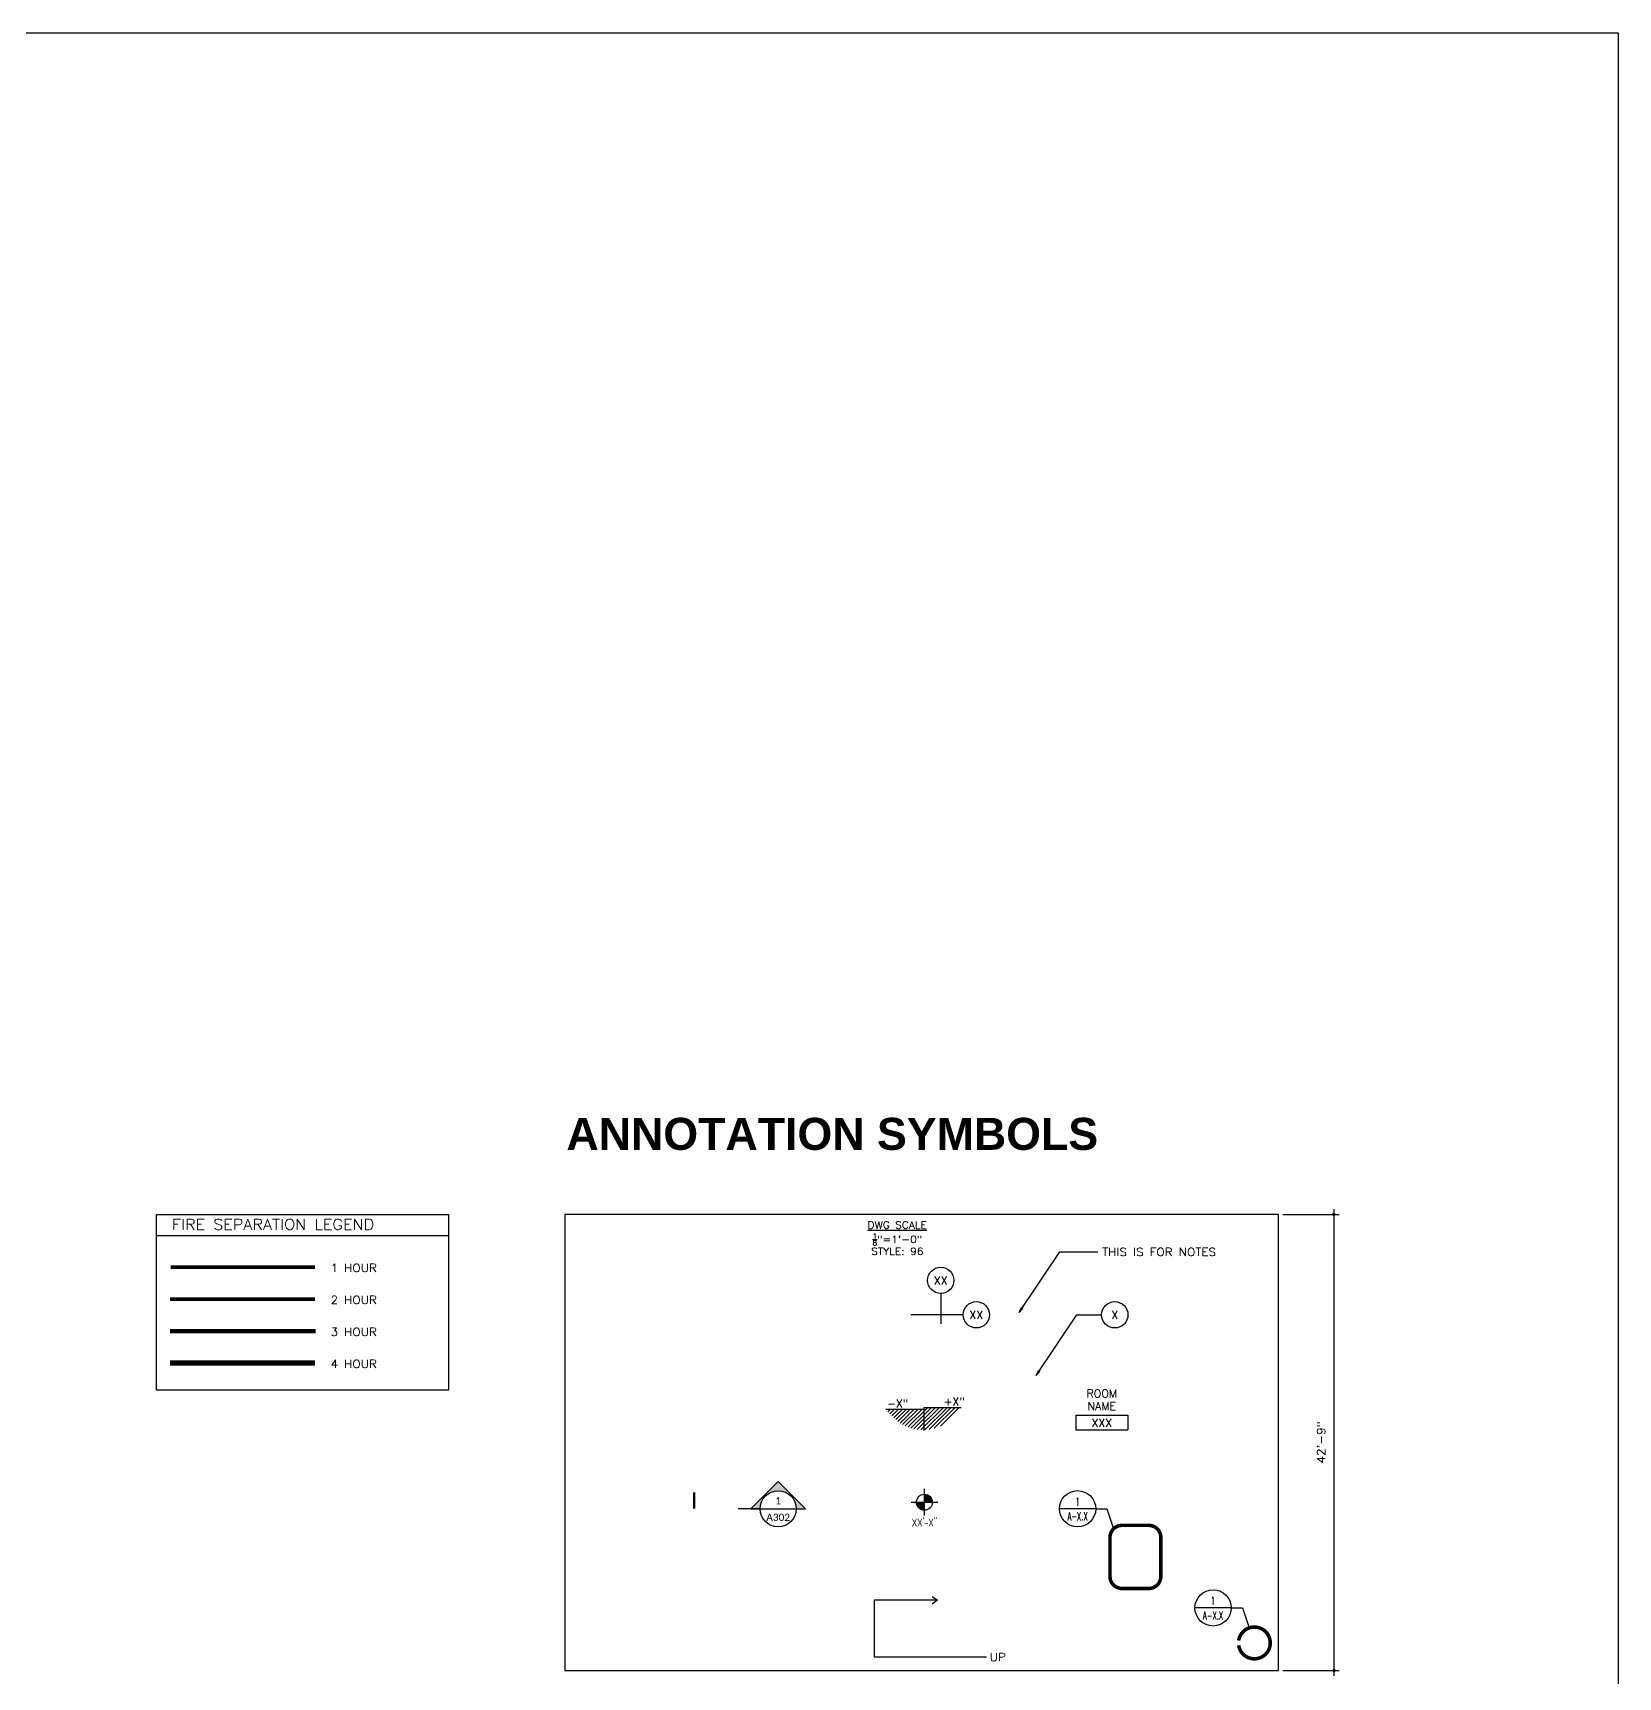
# Model space of a CAD drawing. Header units: inches. Extents: x -33163 to 19162, y -8858 to 30669.
# Drawn here: x -13534 to -11752, y 19652 to 21502 of the extents above; entities that cross this region are included whole.
import ezdxf
from ezdxf.enums import TextEntityAlignment as Align

# ---------------------------------------------------------------- set-up
doc = ezdxf.new("R2010")
doc.units = ezdxf.units.IN
for name, pattern in [('Aec_Rating_1Hr', [0.65, 0.375, -0.1, 0.075, -0.1]), ('Aec_Rating_2Hr', [0.9, 0.375, -0.125, 0.075, -0.125, 0.075, -0.125]), ('Aec_Rating_2Hr-Smoke', [1.1, 0.375, -0.125, 0.075, -0.125, 0.075, -0.125, 0.075, -0.125]), ('Aec_Rating_4Hr', [1.3, 0.375, -0.125, 0.075, -0.125, 0.075, -0.125, 0.075, -0.125, 0.075, -0.125]), ('CENTER2', [1.125, 0.75, -0.125, 0.125, -0.125]), ('DASHED2', [0.375, 0.25, -0.125])]:
    doc.linetypes.add(name, pattern=pattern)
doc.layers.get('0').update_dxf_attribs({"color": 9, "lineweight": 0})
doc.layers.get('Defpoints').update_dxf_attribs({"color": 254})
for name, color, linetype in [('A-ANNO-DIMS-96', 12, 'Continuous'), ('A-ANNO-GRID', 12, 'CENTER2'), ('A-ANNO-GRID-IDEN', 12, 'Continuous'), ('A-ANNO-NOTE-96', 12, 'Continuous'), ('A-ANNO-SYMB-16', 12, 'Continuous'), ('A-ANNO-SYMB-96', 12, 'Continuous'), ('A-AREA-IDEN-96', 12, 'Continuous'), ('A-EXST-FLOR-STRS', 251, 'Continuous'), ('A-EXST-WALL-FIRE', 251, 'Continuous'), ('A-LEGN', 12, 'Continuous')]:
    doc.layers.add(name, color=color, linetype=linetype)
doc.styles.add('ARCHITXT', font='architxt.shx')
doc.styles.add('MONOQUIK', font='architxt.shx')
doc.styles.add('PDF Calibri', font='calibri.ttf')
doc.styles.add('ROMANS', font='romans.shx', dxfattribs={"width": 1.1})
doc.styles.add('TXT-STD-1-4', font='romans.shx', dxfattribs={"width": 0.8, "height": 4.5})
doc.dimstyles.new('Dim 96', dxfattribs={"dimscale": 96, "dimtxt": 0.09375, "dimasz": 0.0625, "dimexe": 0.0625, "dimexo": 0.0625, "dimgap": 0.09375, "dimtad": 1, "dimdec": 4, "dimzin": 3, "dimdsep": 46, "dimlunit": 4, "dimtxsty": 'ROMANS', "dimblk1": 'ARCHTICK', "dimblk2": 'ARCHTICK', "dimsah": 1, "dimcen": 0.0625, "dimdle": 0.0625, "dimclrd": 2, "dimclre": 2, "dimclrt": 3, "dimaunit": 1, "dimazin": 0, "dimtm": 1e-09, "dimtfac": 1, "dimtdec": 4, "dimtmove": 2, "dimatfit": 3, "dimldrblk": 'CLOSEDBLANK', "dimfxl": 1, "dimtolj": 1, "dimtzin": 3, "dimarcsym": 0})

# ---------------------------------------------------------------- blocks, each defined once
blk = doc.blocks.new('_DotSmall')
at = {"color": 0, "linetype": 'ByBlock', "const_width": 0.5}
blk.add_lwpolyline([(-0.0625, 0, 1), (0.0625, 0, 1)], format="xyb", close=True, dxfattribs=at)
blk = doc.blocks.new('*D60')
at = {"layer": 'A-ANNO-DIMS-96', "color": 12, "lineweight": -2, "transparency": 16777216}
for p, q in [((-12071.3, 20178.7), (-12071.3, 19653.7)), ((-12128.6, 20172.7), (-12065.3, 20172.7)), ((-12128.6, 19659.7), (-12065.3, 19659.7))]:
    blk.add_line(p, q, dxfattribs=at)
at = {"layer": 'Defpoints', "color": 0, "transparency": 16777216}
for p in [(-12134.6, 20172.7), (-12134.6, 19659.7), (-12071.3, 19659.7)]:
    blk.add_point(p, dxfattribs=at)
at = {"layer": 'A-ANNO-DIMS-96', "color": 12, "lineweight": -2, "transparency": 16777216, "xscale": 6, "yscale": 6, "zscale": 6}
for p, rotation in [((-12071.3, 20172.7), 90), ((-12071.3, 19659.7), 270)]:
    blk.add_blockref('_DotSmall', p, dxfattribs=dict(at, rotation=rotation))
at = {"layer": 'A-ANNO-DIMS-96', "color": 3, "transparency": 16777216, "insert": (-12085.7, 19916.2), "char_height": 9, "attachment_point": 5, "rotation": 90, "style": 'ROMANS'}
blk.add_mtext('\\A1;42\'-9"', dxfattribs=at)
blk = doc.blocks.new('_ClosedBlank')
at = {"color": 0, "lineweight": -2}
for p, q in [((-1, 0.17), (0, 0)), ((-1, 0.17), (-1, -0.17)), ((0, 0), (-1, -0.17))]:
    blk.add_line(p, q, dxfattribs=at)
blk = doc.blocks.new('HT-ELEV')
h = blk.add_hatch(color=256)
h.paths.add_polyline_path([(0, 0), (-0.09375, 0, 0.41421356), (0, -0.09375)])
h.paths.add_polyline_path([(0, 0.09375), (0, 0), (0.09375, 0, 0.41421356)])
for p, q in [((-0.15625, 0), (0.15625, 0)), ((0, -0.15625), (0, 0.15625))]:
    blk.add_line(p, q)
blk.add_circle((0, 0), 0.09375)
at = {"color": 1, "style": 'MONOQUIK', "width": 0.7}
blk.add_attdef('HEIGHT', text='', height=0.09375, dxfattribs=at).set_placement((0, -0.3125), align=Align.BOTTOM_CENTER)
blk = doc.blocks.new('COL IDEN')
at = {"color": 0, "linetype": 'ByBlock', "lineweight": -2}
blk.add_circle((0, 0), 14.8, dxfattribs=at)
at = {"color": 0, "linetype": 'ByBlock', "lineweight": -2, "style": 'ARCHITXT'}
blk.add_attdef('COLUMNGRID', text='', height=9, dxfattribs=at).set_placement((0, 0), align=Align.MIDDLE)
blk = doc.blocks.new('_ArchTick')
at = {"color": 0, "linetype": 'ByBlock', "const_width": 0.15}
blk.add_lwpolyline([(-0.5, -0.5), (0.5, 0.5)], dxfattribs=at)
blk = doc.blocks.new('SLAB_CHANGE')
h = blk.add_hatch()
h.set_pattern_fill('ANSI31', color=1, scale=22.222222, style=0)
h.set_pattern_definition([(45, (-7126.3883, 397.235), (-1.9641855, 1.9641855), [])])
h.paths.add_polyline_path([(-5537.2, 1884.7), (-5572.8, 1884.7), (-5571.7, 1882.9), (-5560.2, 1871.4), (-5551.9, 1867.1), (-5546.2, 1865.3), (-5541.4, 1864.5), (-5537.2, 1864.2)])
h.paths.add_polyline_path([(-5535.4, 1884.7), (-5537.2, 1884.7), (-5537.2, 1864.2), (-5535.4, 1864.2)])
h.paths.add_polyline_path([(-5522.5, 1886.4), (-5535.4, 1886.4), (-5535.4, 1884.7), (-5535.4, 1864.2), (-5533.4, 1864.3), (-5529.8, 1864.7), (-5526.6, 1865.3), (-5523.5, 1866.2), (-5522.5, 1866.5)])
h.paths.add_polyline_path([(-5504.5, 1878.6), (-5502.7, 1880.7), (-5501.1, 1883), (-5499.6, 1885.5), (-5498.1, 1886.4), (-5522.5, 1886.4), (-5522.5, 1866.5), (-5520.6, 1867.2), (-5517.9, 1868.4), (-5515.3, 1869.8), (-5512.9, 1871.3), (-5510.6, 1872.9), (-5508.4, 1874.7), (-5506.4, 1876.6)])
for p, q in [((-5535.4, 1884.7), (-5573.1, 1884.7)), ((-5498.1, 1886.4), (-5535.4, 1886.4)), ((-5535.4, 1886.4), (-5535.4, 1863.6))]:
    blk.add_line(p, q)
at = {"color": 10, "style": 'ROMANS'}
for p in [(-5566.7, 1884.3), (-5500.3, 1886.1)]:
    blk.add_attdef('HEIGHT', text='', height=8, dxfattribs=at).set_placement(p, align=Align.BOTTOM_CENTER)
blk = doc.blocks.new('RMNAME')
at = {"lineweight": -2}
for p, q in [((-29.4, 16.3), (29.4, 16.3)), ((-29.4, 16.3), (-29.4, 0)), ((-29.4, 0), (29.4, 0)), ((29.4, 16.3), (29.4, 0))]:
    blk.add_line(p, q, dxfattribs=at)
at = {"lineweight": -2, "style": 'ROMANS'}
for tag, p in [('AARMLBL1', (0, 36.3)), ('AARMLBL1', (0, 22.1)), ('AARMNUM', (0, 3.4)), ('AARMAREA', (0, -15.6))]:
    blk.add_attdef(tag, text='', height=9, dxfattribs=at).set_placement(p, align=Align.CENTER)
at = {"lineweight": -2, "style": 'ROMANS', "flags": 1}
for tag, p in [('AARMDESC', (0, -32.5)), ('AARMDEPT', (0, -49.4)), ('AARMOCC', (0, -66.2)), ('AARMBLDG', (0, -83.1)), ('AARMDIM', (0, -100)), ('AARMNET', (0, -116.9))]:
    blk.add_attdef(tag, text='', height=9, dxfattribs=at).set_placement(p, align=Align.CENTER)
blk = doc.blocks.new('KEYNOTE')
at = {"color": 0, "linetype": 'ByBlock', "lineweight": -2}
blk.add_circle((0, 0), 14.8, dxfattribs=at)
at = {"color": 0, "linetype": 'ByBlock', "lineweight": -2, "style": 'ROMANS'}
blk.add_attdef('KEYNOTE', text='', height=9, dxfattribs=at).set_placement((0, 0), align=Align.MIDDLE)
blk = doc.blocks.new('DETL_TAG')
at = {"color": 0, "linetype": 'ByBlock'}
blk.add_line((20.4, 0), (-20.4, 0), dxfattribs=at)
blk.add_circle((0, 0), 20.4, dxfattribs=at)
at = {"color": 0, "linetype": 'ByBlock', "style": 'ROMANS', "width": 0.625}
for tag, p in [('NUMBER', (0, 7.9)), ('SHEET', (0, -8.5)), ('NOTE', (0, -28.8)), ('NOTE', (0, -41))]:
    blk.add_attdef(tag, text='', height=9, dxfattribs=at).set_placement(p, align=Align.MIDDLE)
blk = doc.blocks.new('A$C1D3A682B')
blk.add_hatch(color=256).paths.add_polyline_path([(54, 27), (45, 27, -1), (9, 27), (0, 27), (27, 0)])
for p, q in [((0, 27), (9, 27)), ((27, 0), (0, 27)), ((54, 27), (27, 0)), ((45, 27), (54, 27))]:
    blk.add_line(p, q)
blk = doc.blocks.new('SYM-DETAIL')
blk.add_line((-15, 0), (15, 0))
blk.add_circle((0, 0), 15)
at = {"style": 'TXT-STD-1-4', "width": 0.8}
for tag, p in [('DETAIL', (0, 6.7)), ('SHEET', (0, -7.1))]:
    blk.add_attdef(tag, text='', height=6, dxfattribs=at).set_placement(p, align=Align.MIDDLE)

msp = doc.modelspace()

# ---------------------------------------------------------------- linework, layer by layer
at = {"layer": 'A-ANNO-GRID'}
for p, q in [((-12513.37103, 20083.70311), (-12513.37103, 20049.73652)), ((-12488.15326, 20059.78484), (-12546.86084, 20059.78484))]:
    msp.add_line(p, q, dxfattribs=at)
at = {"layer": 'A-ANNO-SYMB-16'}
msp.add_line((-12716.49554, 19841.57423, -0.01192), (-12740.98541, 19841.57423, -0.01192), dxfattribs=at)
at = {"layer": 'A-ANNO-SYMB-16', "elevation": -0.01192}
msp.add_lwpolyline([(-12790.66913, 19859.98702, 2.71533, 2.71533, 0), (-12790.66913, 19841.57423, 0, 0, 0), (-12755.85559, 19841.57423, 0, 0, 0)], format="xyseb", dxfattribs=at)
at = {"layer": 'A-ANNO-SYMB-96', "elevation": -0.01192}
msp.add_lwpolyline([(-12339.12076, 19841.57423), (-12326.59422, 19841.57423), (-12319.10485, 19818.96742)], dxfattribs=at)
at = {"layer": 'A-ANNO-SYMB-96', "linetype": 'DASHED2', "ltscale": 0.5, "const_width": 4, "elevation": -0.01192, "flags": 128}
msp.add_lwpolyline([(-12323.07649, 19809.37905), (-12323.07649, 19765.49429, 0.4142135624), (-12309.51649, 19751.93429), (-12279.43387, 19751.93429, 0.4142135624), (-12265.87387, 19765.49429), (-12265.87387, 19809.37905, 0.4142135624), (-12279.43387, 19822.93905), (-12309.51649, 19822.93905, 0.4142135624)], format="xyb", close=True, dxfattribs=at)
at = {"layer": 'A-ANNO-SYMB-96'}
msp.add_lwpolyline([(-12186.74408, 19730.10461), (-12174.21754, 19730.10461), (-12166.72818, 19707.4978)], dxfattribs=at)
at = {"layer": 'A-ANNO-SYMB-96', "linetype": 'DASHED2', "ltscale": 0.5, "const_width": 4, "flags": 128}
msp.add_lwpolyline([(-12178.34308, 19693.38801, -0.9268260666), (-12142.81677, 19690.68579, -0.9268260666), (-12178.34308, 19687.98357, -0.9268260666)], format="xyb", dxfattribs=at)
at = {"layer": 'A-EXST-FLOR-STRS'}
msp.add_lwpolyline([(-12588.22337, 19675.14783), (-12461.83611, 19675.14783)], dxfattribs=at)
at = {"layer": 'A-EXST-WALL-FIRE', "linetype": 'Aec_Rating_1Hr', "const_width": 4, "flags": 128}
msp.add_lwpolyline([(-13216.78432, 20113.34137), (-13379.33345, 20113.34137)], dxfattribs=at)
at = {"layer": 'A-EXST-WALL-FIRE', "linetype": 'Aec_Rating_2Hr', "const_width": 4, "flags": 128}
msp.add_lwpolyline([(-13379.95845, 20077.46948), (-13216.78432, 20077.46948)], dxfattribs=at)
at = {"layer": 'A-EXST-WALL-FIRE', "linetype": 'Aec_Rating_2Hr-Smoke', "const_width": 5, "flags": 128}
msp.add_lwpolyline([(-13216.15932, 20041.46948), (-13379.95845, 20041.46948)], dxfattribs=at)
at = {"layer": 'A-EXST-WALL-FIRE', "linetype": 'Aec_Rating_4Hr', "const_width": 6, "flags": 128}
msp.add_lwpolyline([(-13379.95845, 20005.46948), (-13216.78432, 20005.46948)], dxfattribs=at)
at = {"layer": 'A-LEGN'}
msp.add_line((-13395.03943, 20148.83461), (-13066.83867, 20148.83461), dxfattribs=at)
msp.add_lwpolyline([(-13066.83867, 20172.7484), (-13066.83867, 19975.05295), (-13395.03943, 19975.05295), (-13395.03943, 20172.7484)], close=True, dxfattribs=at)
at = {"layer": 'Defpoints'}
for points in [[(-11751.71106, 17871.04688), (-17178.6629, 17871.04688), (-17178.6629, 21501.68489), (-11751.71106, 21501.68489)], [(-12935.9993, 19659.73973), (-12133.44055, 19659.73973), (-12133.44055, 20172.7484), (-12935.9993, 20172.7484)]]:
    msp.add_lwpolyline(points, close=True, dxfattribs=at)

# ---------------------------------------------------------------- block references
at = {"layer": 'A-ANNO-GRID-IDEN'}
ref = msp.add_blockref('COL IDEN', (-12513.37103, 20098.53339), dxfattribs=at)
ref.add_attrib('COLUMNGRID', 'XX', dxfattribs={"layer": '0', "color": 0, "linetype": 'ByBlock', "lineweight": -2, "height": 9, "style": 'ROMANS'}).set_placement((-12513.37103, 20098.53339), align=Align.MIDDLE)
ref = msp.add_blockref('COL IDEN', (-12473.32297, 20059.78484), dxfattribs=at)
ref.add_attrib('COLUMNGRID', 'XX', dxfattribs={"layer": '0', "color": 0, "linetype": 'ByBlock', "lineweight": -2, "height": 9, "style": 'ROMANS'}).set_placement((-12473.32297, 20059.78484), align=Align.MIDDLE)
at = {"layer": 'A-ANNO-NOTE-96'}
msp.add_blockref('KEYNOTE', (-12317.63733, 20059.78484), dxfattribs=at).add_auto_attribs({'KEYNOTE': 'X'})
at = {"layer": 'A-ANNO-SYMB-16', "xscale": -1.131386504573634, "yscale": 1.131386504573634, "zscale": 1.131386504573703, "rotation": 180}
msp.add_blockref('A$C1D3A682B', (-12726.67802, 19872.12167, -0.01192), dxfattribs=at)
at = {"layer": 'A-ANNO-SYMB-16'}
ref = msp.add_blockref('SYM-DETAIL', (-12696.13058, 19841.57423, -0.01192), dxfattribs=dict(at, xscale=1.357663805488361, yscale=1.357663805488361, zscale=1.357663805488361))
ref.add_attrib('DETAIL', '1', dxfattribs={"layer": '0', "height": 8.14598, "style": 'PDF Calibri'}).set_placement((-12696.13058, 19850.72976, -0.01192), align=Align.MIDDLE)
ref.add_attrib('SHEET', 'A302', dxfattribs={"layer": '0', "height": 8.145983, "style": 'PDF Calibri'}).set_placement((-12696.13058, 19832.00096, -0.01192), align=Align.MIDDLE)
at = {"layer": 'A-ANNO-SYMB-96'}
ref = msp.add_blockref('SLAB_CHANGE', (-6305.14791, 17833.05939), dxfattribs=dict(at, xscale=1.125, yscale=1.125, zscale=1.125))
ref.add_attrib('HEIGHT', '-X"', dxfattribs={"layer": '0', "color": 10, "height": 9, "style": 'ROMANS'}).set_placement((-12561.82401, 19952.88235), align=Align.BOTTOM_CENTER)
ref.add_attrib('HEIGHT', '+X"', dxfattribs={"layer": '0', "color": 10, "height": 9, "style": 'ROMANS'}).set_placement((-12498.22255, 19954.88969), align=Align.BOTTOM_CENTER)
at = {"layer": 'A-ANNO-SYMB-96', "xscale": 96, "yscale": 96, "zscale": 96}
msp.add_blockref('HT-ELEV', (-12531.66432, 19848.88809), dxfattribs=at).add_auto_attribs({'HEIGHT': 'XX\'-X"'})
at = {"layer": 'A-ANNO-SYMB-96'}
ref = msp.add_blockref('DETL_TAG', (-12359.48571, 19841.57423, -0.01192), dxfattribs=at)
ref.add_attrib('NUMBER', '1', dxfattribs={"layer": '0', "color": 0, "linetype": 'ByBlock', "height": 9, "style": 'ROMANS', "width": 0.625}).set_placement((-12359.48571, 19849.49394, -0.01192), align=Align.MIDDLE)
ref.add_attrib('SHEET', 'A-X.X', dxfattribs={"layer": '0', "color": 0, "linetype": 'ByBlock', "height": 9, "style": 'ROMANS', "width": 0.625}).set_placement((-12359.48571, 19833.08883, -0.01192), align=Align.MIDDLE)
ref = msp.add_blockref('DETL_TAG', (-12207.10904, 19730.10461), dxfattribs=at)
ref.add_attrib('NUMBER', '1', dxfattribs={"layer": '0', "color": 0, "linetype": 'ByBlock', "height": 9, "style": 'ROMANS', "width": 0.625}).set_placement((-12207.10904, 19738.02431), align=Align.MIDDLE)
ref.add_attrib('SHEET', 'A-X.X', dxfattribs={"layer": '0', "color": 0, "linetype": 'ByBlock', "height": 9, "style": 'ROMANS', "width": 0.625}).set_placement((-12207.10904, 19721.61921), align=Align.MIDDLE)
at = {"layer": 'A-AREA-IDEN-96'}
ref = msp.add_blockref('RMNAME', (-12332.20546, 19930.46952), dxfattribs=at)
ref.add_attrib('AARMLBL1', 'ROOM', dxfattribs={"layer": '0', "lineweight": -2, "height": 9, "style": 'ROMANS'}).set_placement((-12332.20546, 19966.73983), align=Align.CENTER)
ref.add_attrib('AARMLBL1', 'NAME', dxfattribs={"layer": '0', "lineweight": -2, "height": 9, "style": 'ROMANS'}).set_placement((-12332.20546, 19952.55506), align=Align.CENTER)
ref.add_attrib('AARMNUM', 'XXX', dxfattribs={"layer": '0', "lineweight": -2, "height": 9, "style": 'ROMANS'}).set_placement((-12332.20546, 19933.865), align=Align.CENTER)

# ---------------------------------------------------------------- texts
at = {"layer": 'A-ANNO-NOTE-96', "insert": (-12331.88854, 20134.93341), "char_height": 9, "width": 152.4008923, "attachment_point": 1, "style": 'ROMANS'}
msp.add_mtext('\\A1;THIS IS FOR NOTES', dxfattribs=at)
at = {"layer": 'A-EXST-FLOR-STRS', "insert": (-12458.3576, 19679.30262), "char_height": 9, "attachment_point": 1, "style": 'ROMANS'}
msp.add_mtext('UP', dxfattribs=at)
at = {"layer": 'A-LEGN', "attachment_point": 1, "style": 'ROMANS'}
for s, insert, char_height, width in [('FIRE SEPARATION LEGEND', (-13377.75427, 20167.39263), 12, 298.0689004), ('1 HOUR', (-13199.40581, 20117.00009), 8.98853, 145.5), ('2 HOUR', (-13199.40581, 20081.00009), 8.98853, 120), ('3 HOUR', (-13199.40581, 20045.00009), 8.98853, 120), ('4 HOUR', (-13199.40581, 20009.00009), 8.98853, 120)]:
    msp.add_mtext(s, dxfattribs=dict(at, insert=insert, char_height=char_height, width=width))
at = {"layer": 'Defpoints', "style": 'ROMANS'}
for s, insert, char_height, width, attachment_point in [('{\\fArial|b1|i0|c0|p34;ANNOTATION SYMBOLS}', (-12934.20852, 20281.29987), 36, 1083.12878, 1), ('\\A1;{\\LDWG SCALE\\P\\H0.7x;\\l\\S1/8;}"=1\'-0"\\PSTYLE: 96', (-12562.18369, 20164.65279), 7.9990848, 93.09375, 2)]:
    msp.add_mtext(s, dxfattribs=dict(at, insert=insert, char_height=char_height, width=width, attachment_point=attachment_point))

# ---------------------------------------------------------------- dimensions: what is measured, and where the dimension line sits
at = {"layer": 'A-ANNO-DIMS-96', "color": 12}
dim = msp.add_linear_dim(base=(-12071.31439, 19659.73973), p1=(-12134.56555, 20172.7484), p2=(-12134.56555, 19659.73973), angle=90, dimstyle='Dim 96', override={"dimblk1": 'DotSmall', "dimblk2": 'DotSmall', "dimclrd": 12, "dimclre": 12}, dxfattribs=at)
dim.commit()
dim.dimension.update_dxf_attribs({"geometry": '*D60', "text_midpoint": (-12085.67154, 19916.24407)})

# ---------------------------------------------------------------- leaders
at = {"layer": 'A-ANNO-NOTE-96'}
for points in [[(-12425.11009, 20062.26268), (-12379.38982, 20130.43341), (-12336.67551, 20130.43341)], [(-12406.07191, 19991.61411), (-12360.35164, 20059.78484), (-12332.46762, 20059.78484)]]:
    msp.add_leader(points, dimstyle='Dim 96', override={"dimclrd": 256}, dxfattribs=at)
at = {"layer": 'A-EXST-FLOR-STRS'}
msp.add_leader([(-12517.08273, 19738.61585), (-12588.22337, 19738.61585), (-12588.22337, 19675.14783)], dimstyle='Dim 96', override={"dimgap": 0.09375, "dimtad": 0, "dimclrd": 1, "dimldrblk": 'Open90'}, dxfattribs=at)

doc.saveas('drawing.dxf')
